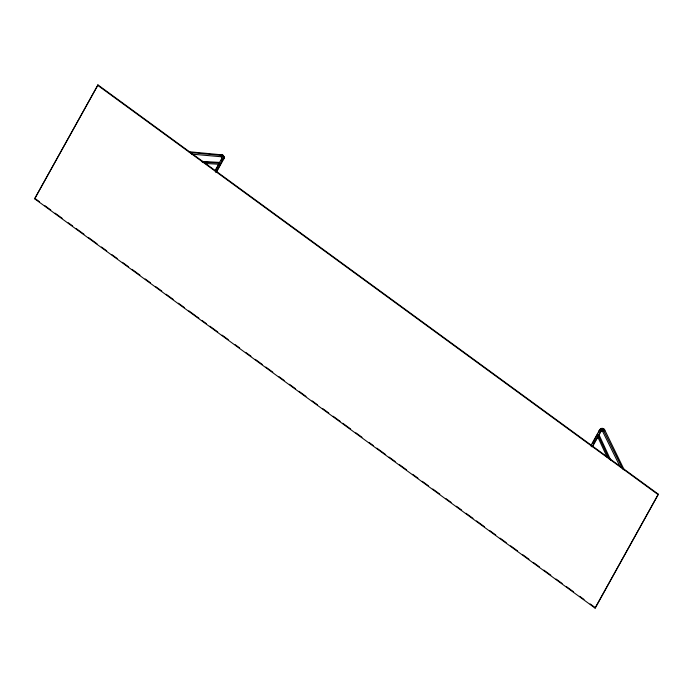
<?xml version="1.0" encoding="UTF-8"?>
<svg xmlns="http://www.w3.org/2000/svg" width="693" height="693" viewBox="0 0 693 693"><rect width="100%" height="100%" fill="white"/><g stroke="black" fill="none" stroke-linecap="round" stroke-linejoin="round"><path stroke-width="1.04" d="M215.826 172.557L223.285 159.035L223.172 157.12L221.847 155.518L189.319 152.417M216.571 171.951L224.03 158.428L223.917 156.514L222.592 154.911L188.99 151.715M34.65 198.787L97.964 84.927L658.35 494.213L595.408 607.761L595.036 608.073L34.65 198.787L97.964 84.927M215.029 170.703L221.899 158.281L221.275 156.765L191.649 154.106M215.254 171.032L218.901 164.458M220.98 160.707L222.029 158.827M590.696 445.911L599.766 429.608L601.325 428.915L603.153 429.617L622.799 469.109M592.48 443.425L597.687 434.026M598.735 432.146C598.83 428.698 603.352 426.775 604.842 430.214L624.48 470.408M591.978 446.89L600.822 430.925L602.226 430.613L620.122 466.675M592.723 446.283L601.827 429.998M595.036 608.073L658.35 494.213M220.495 155.041L221.24 154.435M220.928 155.111L221.673 154.504M221.396 155.275L222.141 154.66M221.847 155.518L222.592 154.911M220.876 156.592L221.621 155.977M221.084 156.661L221.829 156.055M222.262 155.838L223.007 155.223M221.275 156.765L222.02 156.159M221.457 156.904L222.202 156.297M221.613 157.068L222.358 156.462M222.635 156.22L223.38 155.613M222.938 156.653L223.683 156.046M223.172 157.12L223.917 156.514M223.337 157.614L224.082 157.008M223.406 158.108L224.151 157.493M223.389 158.584L224.134 157.978M223.285 159.035L224.03 158.428M223.12 159.407L223.865 158.792M202.209 162.058L219.326 163.054L220.062 162.448L201.888 161.391M599.766 429.608L601.195 428.482M599.549 429.937L600.294 429.331M600.874 428.958L601.619 428.352M601.325 428.915L602.07 428.309M601.801 428.958L602.538 428.352M602.269 429.097L603.014 428.491M600.952 430.734L601.992 429.903M602.728 429.313L603.473 428.707M600.822 430.925L602.174 429.842M601.619 430.431L602.364 429.825M601.827 430.457L602.572 429.851M602.026 430.518L602.771 429.903M603.153 429.617L603.898 429.01M603.542 429.981L604.287 429.374M602.719 431.081L603.464 430.466M603.863 430.405L604.608 429.79M602.858 431.323L603.603 430.708M607.137 457.181L597.227 435.767L599.021 434.823L610.724 460.135M604.105 430.821L604.842 430.214M204.53 163.418L219.499 164.284L219.326 163.054M97.592 85.239L657.978 494.516M35.022 198.484L39.397 201.672M44.638 205.509L50.762 209.97M55.128 213.167L62.127 218.278M68.243 222.748L72.618 225.935M76.109 228.491L83.983 234.234M88.349 237.43L97.089 243.815M101.464 247.011L106.713 250.84M111.954 254.669L117.204 258.498M122.444 262.335L128.569 266.805M132.06 269.352L139.934 275.104M145.175 278.933L150.424 282.761M155.665 286.599L161.79 291.069M166.155 294.256L173.155 299.367M178.396 303.196L184.52 307.666M188.886 310.862L195.417 315.627M196.275 316.259L198.874 318.148M202.001 320.435L206.375 323.631M209.866 326.186L217.741 331.93M222.106 335.126L228.231 339.596M235.222 344.698L239.596 347.895M245.712 352.365L250.961 356.193M255.327 359.381L262.326 364.492M265.817 367.047L272.817 372.158M278.933 376.628L284.182 380.457M289.423 384.286L295.547 388.756M299.038 391.311L306.037 396.422M312.153 400.892L317.403 404.721M322.643 408.549L328.768 413.019M333.134 416.216L340.133 421.318M342.758 423.232L350.623 428.984M355.864 432.813L361.989 437.283M368.979 442.394L373.354 445.582M376.845 448.137L385.672 454.582M389.085 457.077L395.209 461.547M399.575 464.743L406.574 469.845M412.69 474.315L417.94 478.144M422.306 481.34L428.43 485.81M432.796 489.007L439.795 494.109M445.911 498.579L451.16 502.408M456.401 506.245L461.651 510.074M466.017 513.262L473.016 518.373M476.515 520.928L484.381 526.671M489.622 530.509L495.746 534.979M500.112 538.166L506.236 542.636M510.611 545.833L517.602 550.935M522.843 554.772L528.967 559.242M533.333 562.43L539.457 566.9M543.832 570.096L550.822 575.199M556.063 579.036L562.188 583.506M566.562 586.694L573.553 591.805M579.669 596.275L584.043 599.462M590.159 603.932L595.408 607.761M598.276 435.438L609.086 458.792"/></g></svg>
